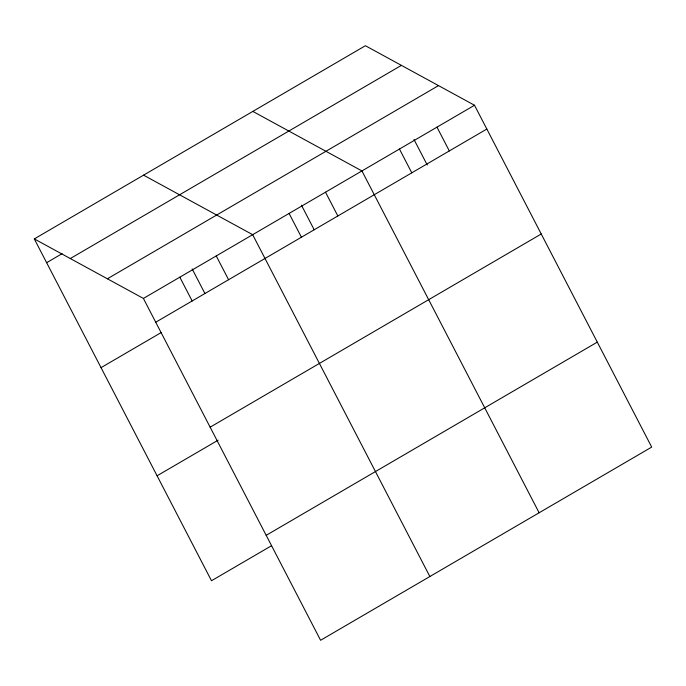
<?xml version="1.0" encoding="UTF-8"?>
<svg xmlns="http://www.w3.org/2000/svg" width="686" height="686" viewBox="0 0 686 686"><rect width="100%" height="100%" fill="white"/><g stroke="black" fill="none" stroke-linecap="round" stroke-linejoin="round"><path stroke-width="1.03" d="M34.3 238.908L365.406 45.722L474.506 105.258L651.7 447.092L320.594 640.278L143.4 298.436L34.3 238.908L211.494 580.742L271.587 545.687M46.631 262.695L62.109 253.657M70.306 258.545L401.404 65.367M107.402 278.79L438.5 85.613M143.4 298.436L474.506 105.258M155.731 322.223L486.837 129.045M101.039 367.653L161.133 332.59M210.139 427.181L541.245 234.003M157.085 475.784L218.097 440.198M266.194 535.32L597.292 342.134M252.825 111.406L361.934 170.934L539.127 512.776M143.563 175.153L252.671 234.681L429.865 576.523M436.982 127.15L449.313 150.937M414.001 139.49L427.241 165.017M399.458 149.042L411.789 172.829M325.507 192.183L337.838 215.97M301.428 205.165L314.171 229.75M289.089 213.432L301.42 237.219M216.244 255.929L228.575 279.716M192.166 268.912L204.908 293.497M179.826 277.178L192.157 300.974"/></g></svg>
